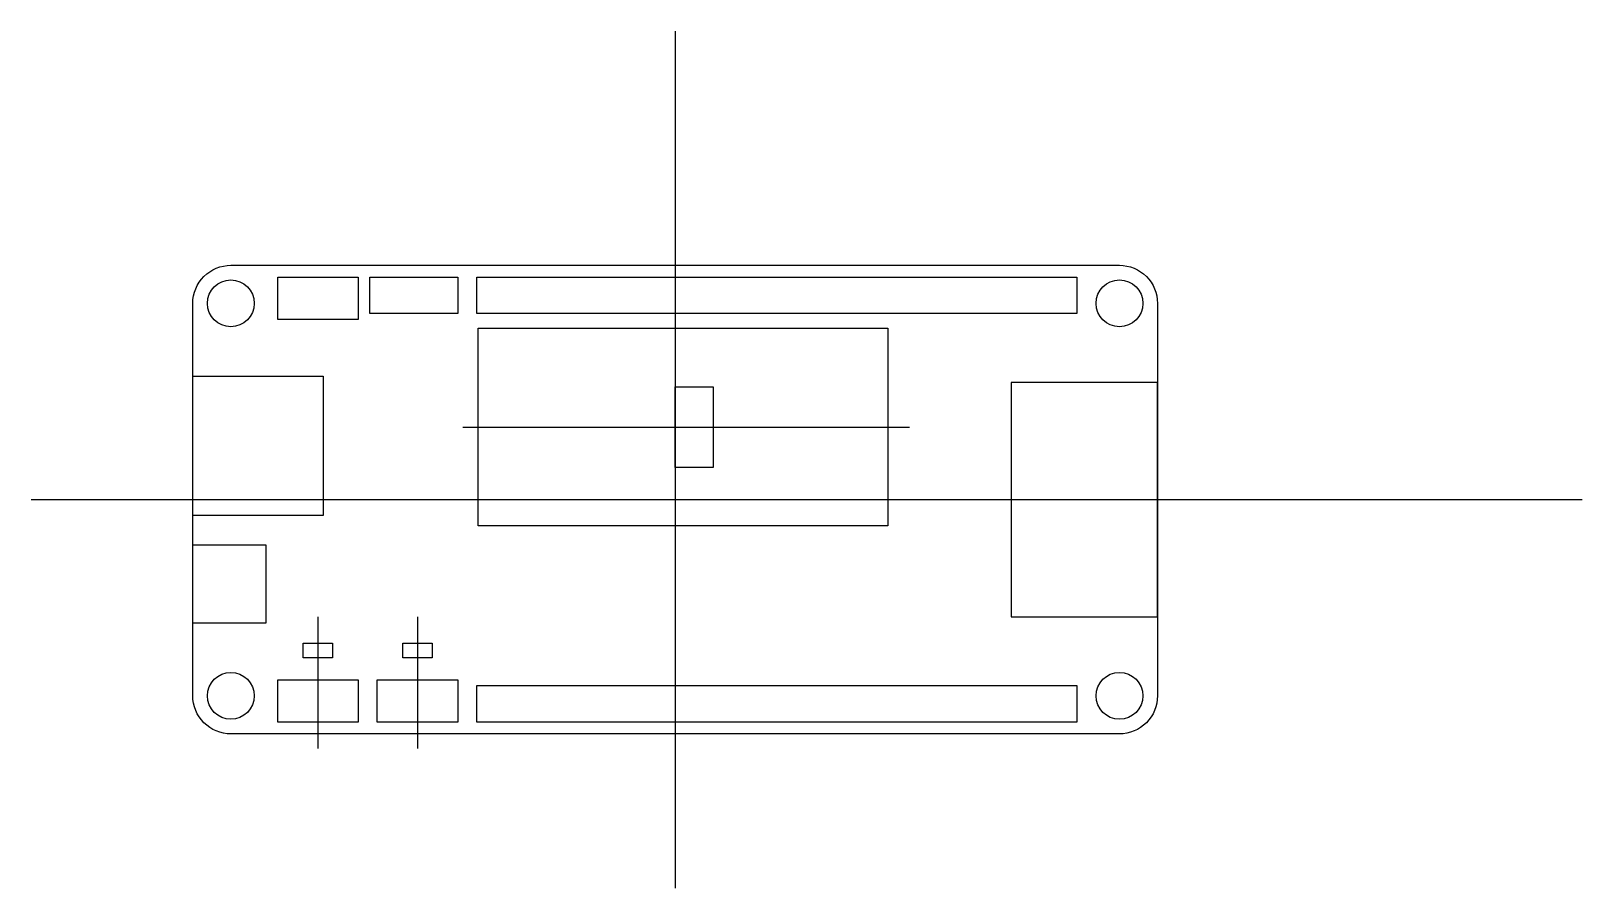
# Model space of a CAD drawing. Header units: millimetres. Extents: x -44 to 62, y -27 to 32.
import ezdxf

# ---------------------------------------------------------------- set-up
doc = ezdxf.new("R2010")
doc.units = ezdxf.units.MM
doc.layers.get('0').update_dxf_attribs({"linetype": 'CONTINUOUS'})

msp = doc.modelspace()

# ---------------------------------------------------------------- linework, layer by layer
for p, q in [((0, 32), (0, -26.53)), ((-14.5, 4.95), (16, 4.95)), ((-44, 0), (61.95, 0)), ((-24.4, -8), (-24.4, -17)), ((-17.6, -8), (-17.6, -17))]:
    msp.add_line(p, q)
msp.add_lwpolyline([(-30.35, 16), (30.35, 16, -0.414214), (32.95, 13.4), (32.95, -13.4, -0.414214), (30.35, -16), (-30.35, -16, -0.414214), (-32.95, -13.4), (-32.95, 13.4, -0.414214)], format="xyb", close=True)
for points in [[(-27.15, 15.2), (-21.65, 15.2), (-21.65, 12.3), (-27.15, 12.3)], [(-20.85, 15.2), (-14.85, 15.2), (-14.85, 12.7), (-20.85, 12.7)], [(-13.55, 15.2), (27.45, 15.2), (27.45, 12.7), (-13.55, 12.7)], [(-13.46, 11.7), (14.54, 11.7), (14.54, -1.8), (-13.46, -1.8)], [(-32.95, 8.42), (-24.05, 8.42), (-24.05, -1.08), (-32.95, -1.08)], [(0, 7.7), (2.6, 7.7), (2.6, 2.2), (0, 2.2)], [(22.95, -8), (32.95, -8), (32.95, 8), (22.95, 8)], [(-32.95, -3.08), (-27.95, -3.08), (-27.95, -8.43), (-32.95, -8.43)], [(-25.4, -9.8), (-23.4, -9.8), (-23.4, -10.8), (-25.4, -10.8)], [(-18.6, -9.8), (-16.6, -9.8), (-16.6, -10.8), (-18.6, -10.8)], [(-27.15, -15.2), (-27.15, -12.3), (-21.65, -12.3), (-21.65, -15.2)], [(-20.35, -15.2), (-20.35, -12.3), (-14.85, -12.3), (-14.85, -15.2)], [(-13.55, -12.7), (27.45, -12.7), (27.45, -15.2), (-13.55, -15.2)]]:
    msp.add_lwpolyline(points, close=True)
for centre in [(-30.35, 13.4), (30.35, 13.4), (-30.35, -13.4), (30.35, -13.4)]:
    msp.add_circle(centre, 1.6)

doc.saveas('drawing.dxf')
